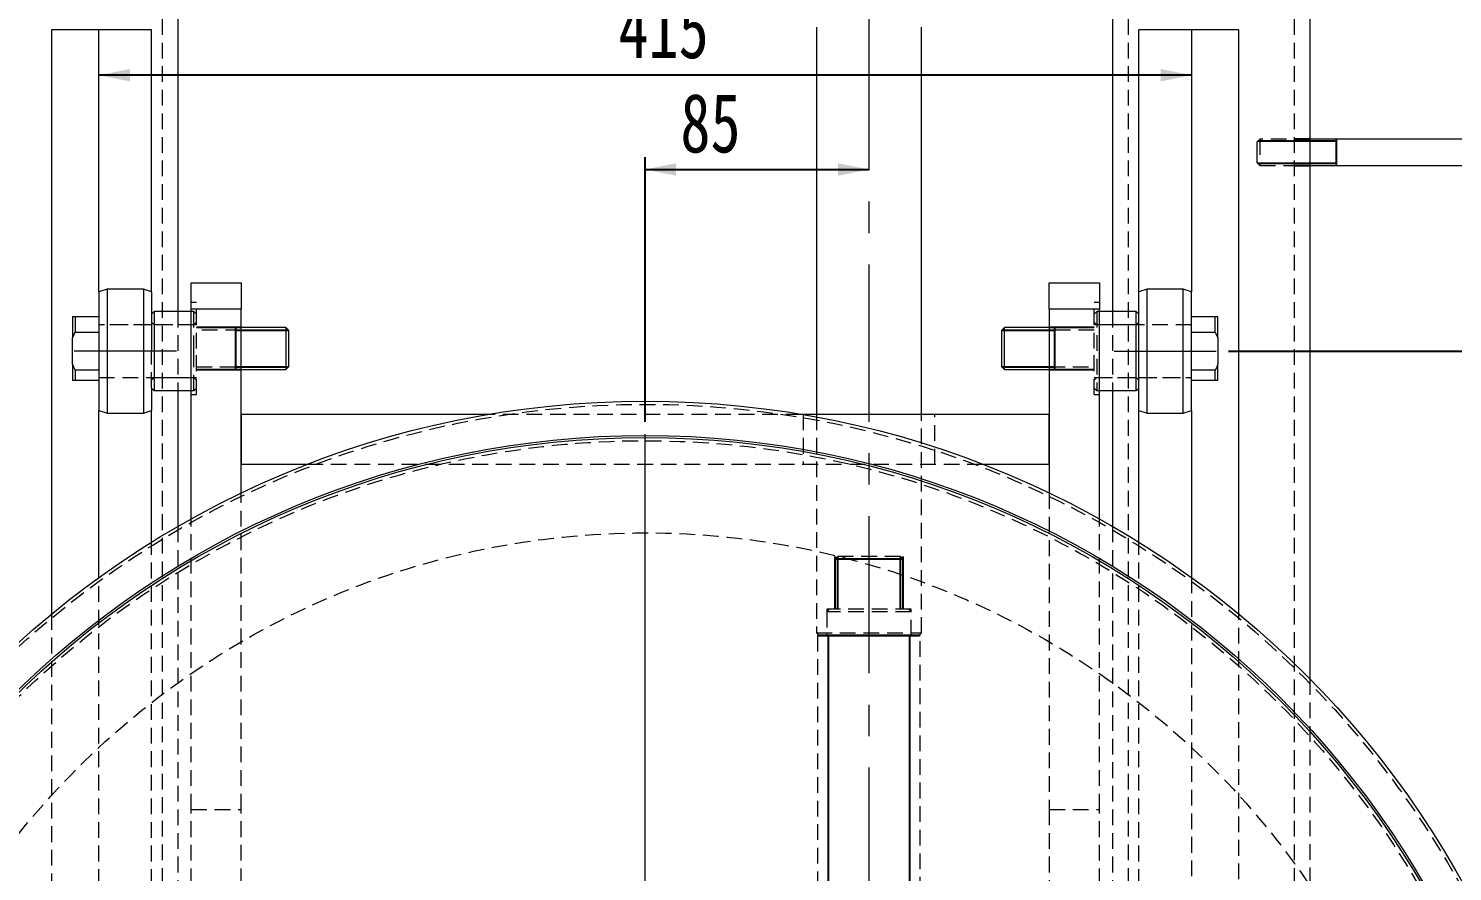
# Model space of a CAD drawing. Header units: millimetres. Extents: x 0 to 3953, y 1 to 2793.
# Drawn here: x 2785 to 3326, y 1085 to 1405 of the extents above; entities that cross this region are included whole.
import ezdxf

# ---------------------------------------------------------------- set-up
doc = ezdxf.new("R2010")
doc.units = ezdxf.units.MM
doc.header["$LTSCALE"] = 4.7
doc.linetypes.add('CENTERX2', pattern=[20.32, 12.7, -2.54, 2.54, -2.54])
doc.linetypes.add('HIDDEN', pattern=[1.905, 1.27, -0.635])
doc.layers.add('D', color=1, linetype='Continuous')
doc.layers.add('SLD-0', color=7, linetype='Continuous', lineweight=15)
doc.styles.add('SLDTEXTSTYLE1', font='TXT', dxfattribs={"width": 0.75})
doc.dimstyles.new('SLDDIMSTYLE0', dxfattribs={"dimtxt": 22.38375, "dimasz": 11.75, "dimexe": 0, "dimexo": 0.0625, "dimgap": 5.595937, "dimtad": 1, "dimrnd": 1e-09, "dimzin": 12, "dimdsep": 46, "dimtxsty": 'SLDTEXTSTYLE1', "dimsah": 1, "dimcen": 0.09, "dimadec": 0, "dimazin": 3, "dimtfac": 1, "dimtofl": 0, "dimtmove": 0, "dimatfit": 3, "dimfxl": 0, "dimfrac": 2, "dimtolj": 1, "dimtzin": 12, "dimarcsym": 0})

# ---------------------------------------------------------------- blocks, each defined once
blk = doc.blocks.new('_D_3')
at = {"layer": 'D'}
for p, q in [((3019.65, 1255.75), (3019.65, 1356.23)), ((3019.65, 1351.57), (3104.65, 1351.57))]:
    blk.add_line(p, q, dxfattribs=at)
for points in [[(3019.65, 1351.57), (3031.4, 1349.22), (3031.4, 1353.92)], [(3104.65, 1351.57), (3092.9, 1353.92), (3092.9, 1349.22)]]:
    blk.add_solid(points, dxfattribs=at)
at = {"layer": 'D', "insert": (3033.03, 1380.43), "char_height": 22.384, "attachment_point": 1, "style": 'SLDTEXTSTYLE1'}
blk.add_mtext('85', dxfattribs=at)
blk = doc.blocks.new('_D_4')
at = {"layer": 'D'}
for p, q in [((3241.21, 1282.59), (3427.98, 1282.59)), ((3423.32, 1282.59), (3423.32, 833.59)), ((3238.11, 833.59), (3427.98, 833.59))]:
    blk.add_line(p, q, dxfattribs=at)
for points in [[(3423.32, 1282.59), (3420.97, 1270.84), (3425.67, 1270.84)], [(3423.32, 833.59), (3425.67, 845.34), (3420.97, 845.34)]]:
    blk.add_solid(points, dxfattribs=at)
at = {"layer": 'D', "insert": (3394.47, 1022.88), "char_height": 22.384, "attachment_point": 1, "rotation": 90, "style": 'SLDTEXTSTYLE1'}
blk.add_mtext('449', dxfattribs=at)
blk = doc.blocks.new('_D_5')
at = {"layer": 'D'}
blk.add_line((3227.15, 1387.36), (2812.15, 1387.36), dxfattribs=at)
for points in [[(2812.15, 1387.36), (2823.9, 1385.01), (2823.9, 1389.71)], [(3227.15, 1387.36), (3215.4, 1389.71), (3215.4, 1385.01)]]:
    blk.add_solid(points, dxfattribs=at)
at = {"layer": 'D', "insert": (3009.51, 1416.22), "char_height": 22.384, "attachment_point": 1, "style": 'SLDTEXTSTYLE1'}
blk.add_mtext('415', dxfattribs=at)
blk = doc.blocks.new('SW_CENTERMARKSYMBOL_1')
at = {"layer": 'SLD-0', "color": 0}
blk.add_line((0, 5), (0, 342.5), dxfattribs=at)

msp = doc.modelspace()

# ---------------------------------------------------------------- linework, layer by layer
at = {"color": 7, "linetype": 'HIDDEN', "lineweight": 0}
for p, q in [((2836.152, 1614.593), (2836.152, 447.593)), ((3203.152, 1614.593), (3203.152, 447.593)), ((3266.152, 1614.593), (3266.152, 447.593)), ((3253.152, 1363.093), (3252.152, 1362.093)), ((3252.152, 1358.093), (3252.152, 1362.093)), ((3252.152, 1354.093), (3252.152, 1358.093)), ((3253.152, 1363.093), (3253.152, 1353.093)), ((3272.152, 1363.093), (3253.152, 1363.093)), ((3272.152, 1362.343), (3266.152, 1362.343)), ((3252.152, 1354.093), (3253.152, 1353.093)), ((3253.152, 1353.093), (3272.152, 1353.093)), ((3266.152, 1353.843), (3272.152, 1353.843)), ((2849.152, 1301.093), (2847.152, 1301.093)), ((2849.152, 1283.593), (2849.152, 1301.093)), ((3190.152, 1283.593), (3190.152, 1301.093)), ((3192.152, 1301.093), (3190.152, 1301.093)), ((2833.152, 1292.593), (2832.152, 1293.593)), ((2842.152, 1297.593), (2842.152, 1267.593)), ((2848.152, 1297.593), (2847.152, 1297.593)), ((2848.152, 1282.593), (2848.152, 1297.593)), ((2849.152, 1296.593), (2848.152, 1297.593)), ((2849.152, 1293.593), (2848.152, 1292.593)), ((3191.152, 1297.593), (3190.152, 1296.593)), ((3191.152, 1292.593), (3190.152, 1293.593)), ((3191.152, 1297.593), (3191.152, 1267.593)), ((3192.152, 1297.593), (3191.152, 1297.593)), ((3197.152, 1297.593), (3197.152, 1267.593)), ((3207.152, 1293.593), (3206.152, 1292.593)), ((2832.152, 1292.593), (2812.152, 1292.593)), ((2849.152, 1292.593), (2812.152, 1292.593)), ((2848.152, 1292.593), (2833.152, 1292.593)), ((2866.152, 1291.593), (2849.152, 1291.593)), ((2866.152, 1290.593), (2849.152, 1290.593)), ((3190.152, 1291.593), (3173.152, 1291.593)), ((3190.152, 1290.593), (3173.152, 1290.593)), ((3227.152, 1292.593), (3190.152, 1292.593)), ((3206.152, 1292.593), (3191.152, 1292.593)), ((3227.152, 1292.593), (3207.152, 1292.593)), ((2832.152, 1268.593), (2832.152, 1282.593)), ((2848.152, 1267.593), (2848.152, 1282.593)), ((2849.152, 1266.093), (2849.152, 1283.593)), ((3190.152, 1266.093), (3190.152, 1283.593)), ((2849.152, 1276.593), (2866.152, 1276.593)), ((3173.152, 1276.593), (3190.152, 1276.593)), ((2812.152, 1272.593), (2832.152, 1272.593)), ((2812.152, 1272.593), (2849.152, 1272.593)), ((2832.152, 1271.593), (2833.152, 1272.593)), ((2833.152, 1272.593), (2848.152, 1272.593)), ((2848.152, 1272.593), (2849.152, 1271.593)), ((2849.152, 1275.593), (2866.152, 1275.593)), ((3173.152, 1275.593), (3190.152, 1275.593)), ((3190.152, 1271.593), (3191.152, 1272.593)), ((3190.152, 1272.593), (3227.152, 1272.593)), ((3191.152, 1272.593), (3206.152, 1272.593)), ((3206.152, 1272.593), (3207.152, 1271.593)), ((3207.152, 1272.593), (3227.152, 1272.593)), ((2847.152, 1267.593), (2848.152, 1267.593)), ((2847.152, 1266.093), (2849.152, 1266.093)), ((2848.152, 1267.593), (2849.152, 1268.593)), ((3190.152, 1268.593), (3191.152, 1267.593)), ((3190.152, 1266.093), (3192.152, 1266.093)), ((3191.152, 1267.593), (3192.152, 1267.593)), ((3079.023, 1258.593), (2960.28, 1258.593)), ((3079.652, 1258.593), (3079.652, 1239.593)), ((3084.652, 1258.593), (3084.652, 1175.593)), ((3124.652, 1175.593), (3124.652, 1258.593)), ((3129.652, 1239.593), (3129.652, 1258.593)), ((3147.964, 1239.593), (2891.34, 1239.593)), ((2866.152, 1108.593), (2866.152, 1228.691)), ((3173.152, 1228.691), (3173.152, 1108.593)), ((2847.152, 1108.593), (2847.152, 1218.865)), ((3192.152, 1108.593), (3192.152, 1218.865)), ((2842.152, 1216.032), (2842.152, 601.154)), ((3197.152, 1216.032), (3197.152, 601.154)), ((2832.152, 856.093), (2832.152, 1210.037)), ((3207.152, 856.093), (3207.152, 1210.037)), ((3092.652, 1204.593), (3091.652, 1203.593)), ((3117.652, 1203.593), (3091.652, 1203.593)), ((3091.652, 1203.593), (3091.652, 1184.593)), ((3116.652, 1204.593), (3092.652, 1204.593)), ((3092.652, 1204.593), (3092.652, 1184.593)), ((3116.652, 1184.593), (3116.652, 1204.593)), ((3117.652, 1203.593), (3116.652, 1204.593)), ((3117.652, 1184.593), (3117.652, 1203.593)), ((2812.152, 856.093), (2812.152, 1196.636)), ((3227.152, 1196.636), (3227.152, 856.093)), ((2794.152, 1182.773), (2794.152, 634.413)), ((3120.652, 1184.593), (3088.652, 1184.593)), ((3088.652, 1184.593), (3088.652, 1174.593)), ((3089.652, 1184.593), (3088.652, 1183.593)), ((3120.652, 1183.593), (3088.652, 1183.593)), ((3088.652, 1183.593), (3088.652, 1174.593)), ((3120.652, 1183.593), (3119.652, 1184.593)), ((3120.652, 1174.593), (3120.652, 1184.593)), ((3120.652, 1174.593), (3120.652, 1183.593)), ((3245.152, 634.413), (3245.152, 1182.773)), ((3084.652, 1175.593), (3124.652, 1175.593)), ((3084.652, 1175.593), (3085.652, 1174.593)), ((3085.152, 1174.593), (3124.152, 1174.593)), ((3085.152, 1174.593), (3085.152, 575.593)), ((3123.652, 1174.593), (3124.652, 1175.593)), ((3124.152, 575.593), (3124.152, 1174.593)), ((3272.152, 1158.13), (3272.152, 699.593)), ((2847.152, 1108.593), (2866.152, 1108.593)), ((2847.152, 1008.593), (2847.152, 1108.593)), ((2866.152, 1008.593), (2866.152, 1108.593)), ((3173.152, 1108.593), (3192.152, 1108.593)), ((3173.152, 1108.593), (3173.152, 1008.593)), ((3192.152, 1008.593), (3192.152, 1108.593))]:
    msp.add_line(p, q, dxfattribs=at)
at = {"color": 7, "linetype": 'Continuous', "lineweight": 15}
for p, q in [((3272.152, 1614.593), (3272.152, 1158.13)), ((2842.152, 1420.593), (2842.152, 1297.593)), ((3197.152, 1420.593), (3197.152, 1297.593)), ((2812.152, 1404.593), (2794.152, 1404.593)), ((2794.152, 1404.593), (2794.152, 1182.773)), ((2812.152, 1305.093), (2812.152, 1404.593)), ((2832.152, 1404.593), (2812.152, 1404.593)), ((2832.152, 1305.093), (2832.152, 1404.593)), ((3084.652, 1405.593), (3084.652, 1258.593)), ((3124.652, 1258.593), (3124.652, 1405.593)), ((3207.152, 1305.093), (3207.152, 1404.593)), ((3227.152, 1404.593), (3207.152, 1404.593)), ((3227.152, 1404.593), (3227.152, 1305.093)), ((3245.152, 1404.593), (3227.152, 1404.593)), ((3245.152, 1182.773), (3245.152, 1404.593)), ((3332.152, 1363.093), (3272.152, 1363.093)), ((3272.152, 1353.093), (3332.152, 1353.093)), ((2815.252, 1306.093), (2812.152, 1305.093)), ((2812.152, 1305.093), (2812.152, 1282.593)), ((2829.052, 1306.093), (2815.252, 1306.093)), ((2815.252, 1306.093), (2815.252, 1282.593)), ((2832.152, 1305.093), (2829.052, 1306.093)), ((2829.052, 1306.093), (2829.052, 1282.593)), ((2832.152, 1305.093), (2832.152, 1282.593)), ((2847.152, 1308.593), (2866.152, 1308.593)), ((2847.152, 1298.593), (2847.152, 1308.593)), ((2866.152, 1308.593), (2866.152, 1298.593)), ((3173.152, 1308.593), (3192.152, 1308.593)), ((3173.152, 1298.593), (3173.152, 1308.593)), ((3192.152, 1308.593), (3192.152, 1298.593)), ((3210.252, 1306.093), (3207.152, 1305.093)), ((3207.152, 1260.093), (3207.152, 1305.093)), ((3224.052, 1306.093), (3210.252, 1306.093)), ((3210.252, 1259.093), (3210.252, 1306.093)), ((3227.152, 1305.093), (3224.052, 1306.093)), ((3224.052, 1259.093), (3224.052, 1306.093)), ((3227.152, 1260.093), (3227.152, 1305.093)), ((2866.152, 1298.593), (2847.152, 1298.593)), ((2847.152, 1218.865), (2847.152, 1298.593)), ((2866.152, 1228.691), (2866.152, 1298.593)), ((3192.152, 1298.593), (3173.152, 1298.593)), ((3173.152, 1298.593), (3173.152, 1228.691)), ((3192.152, 1218.865), (3192.152, 1298.593)), ((2802.152, 1295.593), (2802.152, 1287.593)), ((2812.152, 1295.593), (2803.152, 1295.593)), ((2803.152, 1295.593), (2803.152, 1289.804)), ((2833.152, 1297.593), (2832.152, 1296.593)), ((2847.152, 1297.593), (2833.152, 1297.593)), ((2833.152, 1297.593), (2833.152, 1282.593)), ((3206.152, 1297.593), (3192.152, 1297.593)), ((3207.152, 1296.593), (3206.152, 1297.593)), ((3206.152, 1267.593), (3206.152, 1297.593)), ((3236.152, 1295.593), (3227.152, 1295.593)), ((3236.152, 1289.804), (3236.152, 1295.593)), ((3237.152, 1287.593), (3237.152, 1295.593)), ((2802.152, 1277.593), (2802.152, 1287.593)), ((2803.152, 1289.804), (2812.152, 1289.804)), ((2883.152, 1291.593), (2866.152, 1291.593)), ((2884.152, 1290.593), (2883.152, 1291.593)), ((2883.152, 1291.593), (2883.152, 1283.593)), ((2884.152, 1290.593), (2884.152, 1283.593)), ((3156.152, 1291.593), (3155.152, 1290.593)), ((3155.152, 1276.593), (3155.152, 1290.593)), ((3173.152, 1291.593), (3156.152, 1291.593)), ((3156.152, 1275.593), (3156.152, 1291.593)), ((3227.152, 1289.804), (3236.152, 1289.804)), ((3236.152, 1289.804), (3237.152, 1287.593)), ((3237.152, 1287.593), (3237.152, 1277.593)), ((2812.152, 1282.593), (2812.152, 1260.093)), ((2815.252, 1282.593), (2815.252, 1259.093)), ((2829.052, 1282.593), (2829.052, 1259.093)), ((2833.152, 1282.593), (2833.152, 1267.593)), ((2883.152, 1283.593), (2883.152, 1275.593)), ((2884.152, 1283.593), (2884.152, 1276.593)), ((2802.152, 1277.593), (2802.152, 1271.593)), ((2803.152, 1275.382), (2802.152, 1277.593)), ((2883.152, 1275.593), (2884.152, 1276.593)), ((3155.152, 1276.593), (3156.152, 1275.593)), ((3237.152, 1271.593), (3237.152, 1277.593)), ((2802.152, 1271.593), (2803.152, 1271.593)), ((2803.152, 1275.382), (2803.152, 1271.593)), ((2812.152, 1275.382), (2803.152, 1275.382)), ((2803.152, 1271.593), (2812.152, 1271.593)), ((2866.152, 1275.593), (2883.152, 1275.593)), ((3156.152, 1275.593), (3173.152, 1275.593)), ((3236.152, 1275.382), (3227.152, 1275.382)), ((3227.152, 1271.593), (3236.152, 1271.593)), ((3236.152, 1271.593), (3236.152, 1275.382)), ((2832.152, 1268.593), (2833.152, 1267.593)), ((2832.152, 1268.593), (2832.152, 1260.093)), ((2833.152, 1267.593), (2847.152, 1267.593)), ((2842.152, 1267.593), (2842.152, 1216.032)), ((3192.152, 1267.593), (3206.152, 1267.593)), ((3197.152, 1267.593), (3197.152, 1216.032)), ((3206.152, 1267.593), (3207.152, 1268.593)), ((2812.152, 1260.093), (2815.252, 1259.093)), ((2812.152, 1196.636), (2812.152, 1260.093)), ((2815.252, 1259.093), (2829.052, 1259.093)), ((2829.052, 1259.093), (2832.152, 1260.093)), ((2832.152, 1210.037), (2832.152, 1260.093)), ((2866.152, 1258.593), (2866.152, 1239.593)), ((2960.28, 1258.593), (2866.152, 1258.593)), ((3173.152, 1258.593), (3079.023, 1258.593)), ((3173.152, 1239.593), (3173.152, 1258.593)), ((3207.152, 1260.093), (3210.252, 1259.093)), ((3207.152, 1210.037), (3207.152, 1260.093)), ((3210.252, 1259.093), (3224.052, 1259.093)), ((3224.052, 1259.093), (3227.152, 1260.093)), ((3227.152, 1260.093), (3227.152, 1196.636)), ((2891.34, 1239.593), (2866.152, 1239.593)), ((3173.152, 1239.593), (3147.964, 1239.593))]:
    msp.add_line(p, q, dxfattribs=at)
for radius in [355, 342, 341.2]:
    msp.add_circle((3019.652, 908.593), radius, dxfattribs=at)
at = {"color": 7, "linetype": 'HIDDEN', "lineweight": 0}
for radius in [353.8, 340, 305]:
    msp.add_circle((3019.652, 908.593), radius, dxfattribs=at)
at = {"color": 7, "linetype": 'Continuous', "lineweight": 15}
for points, knots in [([(2803.152, 1295.593), (2802.907, 1295.593), (2802.331, 1295.593), (2802.217, 1295.593), (2802.152, 1295.593)], [0, 0, 0, 0, 0.425087, 1, 1, 1, 1]), ([(3237.152, 1295.593), (3237.145, 1295.593), (3237.122, 1295.593), (3236.853, 1295.593), (3236.387, 1295.593), (3236.152, 1295.593)], [0, 0, 0, 0, 0.1700553, 0.5804455, 1, 1, 1, 1]), ([(2802.152, 1287.593), (2802.346, 1288.067), (2802.652, 1288.817), (2803.018, 1289.539), (2803.152, 1289.804)], [0, 0, 0, 0, 0.6332145, 1, 1, 1, 1]), ([(3237.152, 1277.593), (3237.103, 1277.467), (3236.808, 1276.714), (3236.45, 1275.987), (3236.152, 1275.382)], [0, 0, 0, 0, 0.1665189, 1, 1, 1, 1]), ([(3236.152, 1271.593), (3236.223, 1271.593), (3236.572, 1271.593), (3236.895, 1271.593), (3237.152, 1271.593)], [0, 0, 0, 0, 0.2043711, 1, 1, 1, 1])]:
    msp.add_open_spline(points, degree=3, knots=knots, dxfattribs=at)
at = {"layer": 'D'}
for p, q in [((3272.152, 1362.265), (3252.324, 1362.265)), ((3272.152, 1363.093), (3266.152, 1363.093)), ((3282.152, 1362.265), (3272.152, 1362.265)), ((3282.152, 1363.093), (3282.152, 1362.907)), ((3252.324, 1353.921), (3272.152, 1353.921)), ((3266.152, 1353.093), (3272.152, 1353.093)), ((3272.152, 1353.921), (3282.152, 1353.921)), ((2866.152, 1291.593), (2849.152, 1291.593)), ((2866.152, 1290.491), (2864.152, 1290.491)), ((2884.152, 1290.491), (2866.152, 1290.491)), ((3173.152, 1290.491), (3155.152, 1290.491)), ((3190.152, 1291.593), (3173.152, 1291.593)), ((3175.152, 1290.491), (3173.152, 1290.491)), ((3175.152, 1291.593), (3175.152, 1291.406)), ((2864.152, 1276.694), (2866.152, 1276.694)), ((2866.152, 1276.694), (2884.152, 1276.694)), ((3155.152, 1276.694), (3173.152, 1276.694)), ((3173.152, 1276.694), (3175.152, 1276.694)), ((2849.152, 1275.593), (2866.152, 1275.593)), ((2864.152, 1275.593), (2864.152, 1275.64)), ((2864.152, 1275.593), (2864.152, 1275.64)), ((3173.152, 1275.593), (3190.152, 1275.593)), ((3091.652, 1204.593), (3091.652, 1184.593)), ((3091.652, 1203.593), (3091.652, 1184.593)), ((3117.474, 1203.593), (3091.652, 1203.593)), ((3092.652, 1204.593), (3092.652, 1184.593)), ((3092.652, 1204.593), (3092.652, 1184.593)), ((3116.652, 1184.593), (3116.652, 1204.593)), ((3116.652, 1184.593), (3116.652, 1204.593)), ((3117.652, 1203.593), (3117.474, 1203.593)), ((3117.652, 1184.593), (3117.652, 1204.593)), ((3117.652, 1184.593), (3117.652, 1203.593)), ((3124.152, 1174.593), (3085.152, 1174.593)), ((3085.65, 1174.593), (3104.652, 1174.593)), ((3120.605, 1174.593), (3088.696, 1174.593)), ((3089.152, 1174.593), (3089.152, 574.593)), ((3104.652, 1174.593), (3107.239, 1174.593)), ((3107.237, 1174.593), (3123.652, 1174.593)), ((3120.152, 574.593), (3120.152, 1174.593)), ((3120.652, 1174.593), (3120.607, 1174.593)), ((3120.652, 1174.593), (3120.607, 1174.593)), ((3123.97, 1174.593), (3123.652, 1174.593)), ((3124.152, 1174.593), (3123.97, 1174.593))]:
    msp.add_line(p, q, dxfattribs=at)
at = {"layer": 'D', "flags": 128}
for points in [[(3282.151, 1362.907), (3282.152, 1362.365), (3282.152, 1361.506), (3282.152, 1360.393), (3282.152, 1359.11), (3282.152, 1357.752), (3282.152, 1356.418), (3282.152, 1355.209), (3282.152, 1354.214), (3282.152, 1353.507), (3282.152, 1353.139), (3282.152, 1353.093)], [(2864.15, 1275.64), (2864.152, 1276.012), (2864.152, 1276.738), (2864.152, 1277.785), (2864.152, 1279.103), (2864.152, 1280.632), (2864.152, 1282.299), (2864.152, 1284.026), (2864.152, 1285.733), (2864.152, 1287.34), (2864.152, 1288.772), (2864.152, 1289.961), (2864.152, 1290.853), (2864.152, 1291.406), (2864.152, 1291.593), (2864.152, 1291.593)], [(3175.15, 1291.406), (3175.152, 1290.853), (3175.152, 1289.961), (3175.152, 1288.772), (3175.152, 1287.34), (3175.152, 1285.733), (3175.152, 1284.026), (3175.152, 1282.299), (3175.152, 1280.632), (3175.152, 1279.103), (3175.152, 1277.785), (3175.152, 1276.738), (3175.152, 1276.012), (3175.152, 1275.64), (3175.152, 1275.593)], [(2864.15, 1275.64), (2864.152, 1276.012), (2864.152, 1276.694)]]:
    msp.add_lwpolyline(points, dxfattribs=at)
at = {"layer": 'D'}
msp.add_arc((2666.354, 1291.361), 197.797, 359.74802, 0.06709, dxfattribs=at)
at = {"layer": 'SLD-0', "linetype": 'CENTERX2', "lineweight": 0}
for p, q in [((3104.652, 1601.993), (3104.652, 559.512)), ((2841.552, 1282.593), (2802.752, 1282.593)), ((3197.752, 1282.593), (3236.552, 1282.593))]:
    msp.add_line(p, q, dxfattribs=at)

# ---------------------------------------------------------------- block references
at = {"layer": 'SLD-0'}
msp.add_blockref('SW_CENTERMARKSYMBOL_1', (3019.652, 908.593), dxfattribs=at)

# ---------------------------------------------------------------- dimensions: what is measured, and where the dimension line sits
at = {"layer": 'D'}
for base, p1, p2, picture, middle in [((3104.652, 1351.572), (3019.652, 1251.093), (3104.652, 1601.993), '_D_3', (3049.568, 1351.572)), ((2812.152, 1387.362), (3227.152, 1404.593), (2812.152, 1404.593), '_D_5', (3034.316, 1387.362))]:
    dim = msp.add_linear_dim(base=base, p1=p1, p2=p2, dimstyle='SLDDIMSTYLE0', dxfattribs=at)
    dim.commit()
    dim.dimension.update_dxf_attribs({"geometry": picture, "text_midpoint": middle, "dimtype": 160})
dim = msp.add_linear_dim(base=(3423.322, 833.593), p1=(3236.552, 1282.593), p2=(3233.452, 833.593), angle=90, dimstyle='SLDDIMSTYLE0', dxfattribs=at)
dim.commit()
dim.dimension.update_dxf_attribs({"geometry": '_D_4', "text_midpoint": (3423.322, 1047.688), "dimtype": 160})

doc.saveas('drawing.dxf')
